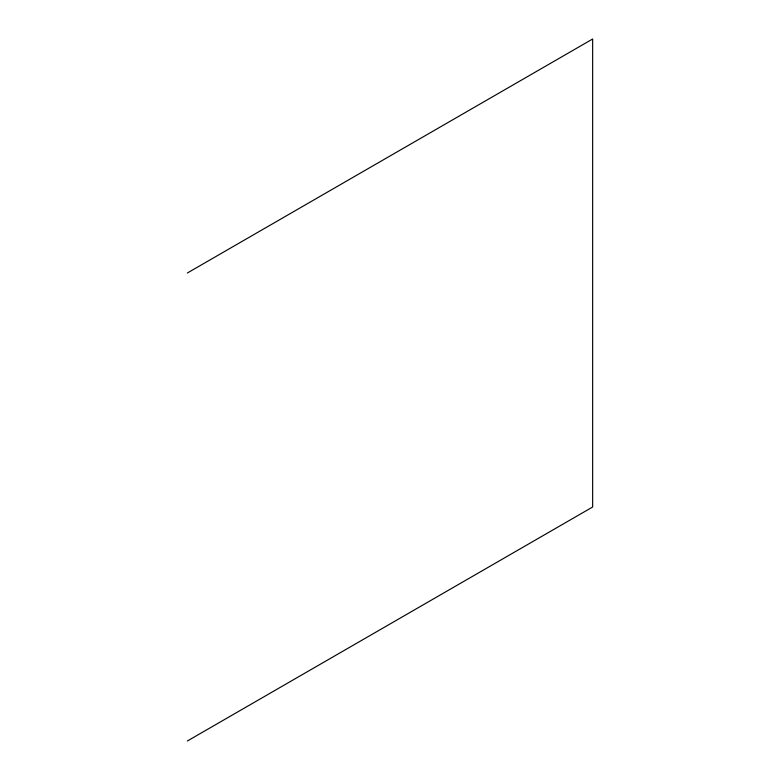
<?xml version="1.0" encoding="UTF-8"?>
<svg xmlns="http://www.w3.org/2000/svg" width="780" height="780" viewBox="0 0 780 780"><rect width="100%" height="100%" fill="white"/><g stroke="black" fill="none" stroke-linecap="round" stroke-linejoin="round"><path stroke-width="1.17" d="M187.346 273L592.654 39L592.654 507L187.346 741"/></g></svg>
